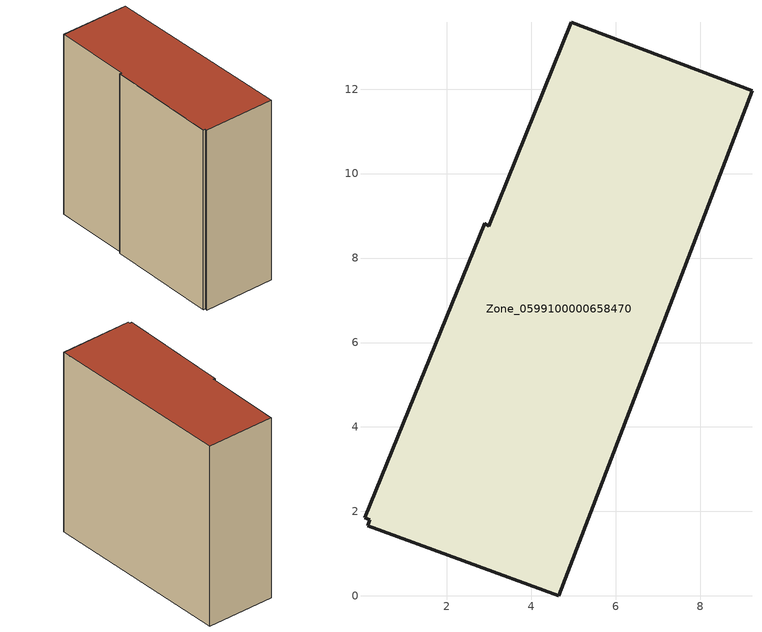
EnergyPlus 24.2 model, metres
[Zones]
Zone_0599100000658470
 floor ground (C_G): 0.18,1.8 0.06,1.84 2.9,8.83 3,8.76 4.95,13.59 9.23,11.96 4.65,0 0.13,1.67 z2.53
 wall outside (C_F): 9.23,11.96 4.95,13.59 3,8.76 2.9,8.83 0.06,1.84 0.18,1.8 0.13,1.67 4.65,0 9.23,11.96 z2.53:14.68
 roof outside (C_R): 0.06,1.84 0.18,1.8 0.13,1.67 4.65,0 9.23,11.96 4.95,13.59 3,8.76 2.9,8.83 z14.68
[BUILDING]
Pand.0599100000658470: North Axis=0; Terrain=City; Loads Convergence Tolerance Value=0.04; Temperature Convergence Tolerance Value=0.4; Solar Distribution=FullExterior; Maximum Number of Warmup Days=25; Minimum Number of Warmup Days=1
[Site:Location]
Rotterdam.The.Hague.AP_ZH_NLD Design_Conditions: Latitude=51.96; Longitude=4.45; Time Zone=1; Elevation=-4.5
[SITE:GROUNDTEMPERATURE:BUILDINGSURFACE]
18, 18, 18, 18, 18, 18, 18, 18, 18, 18, 18, 18
[MATERIAL] Thermal Absorptance=0.9; Solar Absorptance=0.7; Visible Absorptance=0.7
Name | Roughness | Thickness | Conductivity | Density | Specific Heat
G.TC.1946 | MediumSmooth | 0.15 | 1 | 540 | 1210
F.TC.1946 | Rough | 0.3 | 0.857143 | 1920 | 840
R.TC.1946 | MediumRough | 0.2 | 0.909091 | 1500 | 1000
[CONSTRUCTION]
C_G: G.TC.1946
C_F: F.TC.1946
C_R: R.TC.1946
[ZONE]
Zone_0599100000658470: Type=1; Multiplier=1; Ceiling Height=Autocalculate; Volume=Autocalculate; Floor Area=autocalculate; Part of Total Floor Area=Yes
[ZONEINFILTRATION:DESIGNFLOWRATE]
Infil_Zone_0599100000658470: Zone or ZoneList or Space or SpaceList=Zone_0599100000658470; Schedule=AlwaysOn; Design Flow Rate Calculation Method=Flow/Area; Flow Rate per Floor Area=0.003; Constant Term Coefficient=1; Temperature Term Coefficient=0; Velocity Term Coefficient=0; Velocity Squared Term Coefficient=0
[HVACTEMPLATE:ZONE:IDEALLOADSAIRSYSTEM]
Zone_0599100000658470: Maximum Heating Supply Air Temperature=50; Minimum Cooling Supply Air Temperature=13; Maximum Heating Supply Air Humidity Ratio=0.0156; Minimum Cooling Supply Air Humidity Ratio=0.0077; Heating Limit=NoLimit; Cooling Limit=NoLimit; Dehumidification Control Type=ConstantSensibleHeatRatio; Cooling Sensible Heat Ratio=0.7; Dehumidification Setpoint=60; Humidification Control Type=None; Humidification Setpoint=30; Outdoor Air Method=None; Outdoor Air Flow Rate per Person=0.00944; Outdoor Air Flow Rate per Zone Floor Area=0; Outdoor Air Flow Rate per Zone=0; Demand Controlled Ventilation Type=None; Outdoor Air Economizer Type=NoEconomizer; Heat Recovery Type=None; Sensible Heat Recovery Effectiveness=0.7; Latent Heat Recovery Effectiveness=0.65
[ZONECONTROL:THERMOSTAT]
ThermostatControl_Zone_0599100000658470: Zone or ZoneList=Zone_0599100000658470; Control Type Schedule=DualSetpointControlType; Control 1=Thermostat_Zone_0599100000658470; Temperature Difference Between Cutout And Setpoint=0
[THERMOSTATSETPOINT:DUALSETPOINT]
Thermostat_Zone_0599100000658470: Heating Setpoint Temperature Schedule=HeatingSetpoint_Zone_0599100000658470; Cooling Setpoint Temperature Schedule=CoolingSetpoint_Zone_0599100000658470
[SCHEDULE:COMPACT]
HeatingSetpoint_Zone_0599100000658470: Through: 12/31, For: AllDays, Until: 24:00, 21
CoolingSetpoint_Zone_0599100000658470: Through: 12/31, For: AllDays, Until: 24:00, 24
DualSetpointControlType: Through: 12/31, For: AllDays, Until: 24:00, 4
AlwaysOn: Through: 12/31, For: AllDays, Until: 24:00, 1
